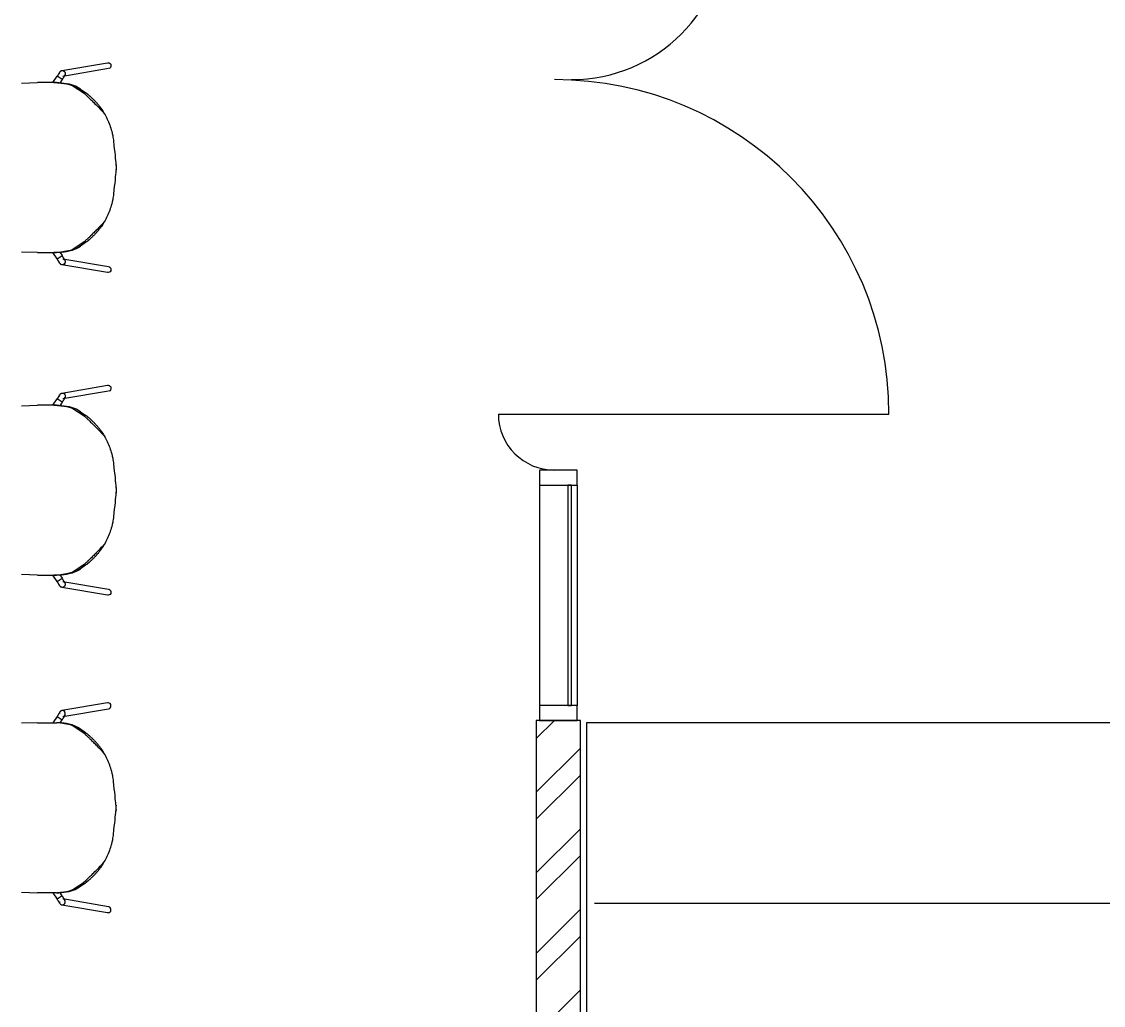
# Model space of a CAD drawing. Extents: x 6433 to 75181, y -2986 to 56414.
# Drawn here: x 31248 to 34142, y 16562 to 19194 of the extents above; entities that cross this region are included whole.
import ezdxf

# ---------------------------------------------------------------- set-up
doc = ezdxf.new("R2010")
doc.units = 0
doc.header["$MEASUREMENT"] = 0
for name, color, linetype in [('A-Door', 160, 'CONTINUOUS'), ('A-Furniture', 252, 'CONTINUOUS'), ('A-Hatch__Brick', 2, 'CONTINUOUS'), ('A-Wall__Brick', 6, 'CONTINUOUS'), ('A-Window', 4, 'CONTINUOUS')]:
    doc.layers.add(name, color=color, linetype=linetype)

msp = doc.modelspace()

# ---------------------------------------------------------------- hatches: boundary and pattern name
at = {"layer": 'A-Hatch__Brick'}
h = msp.add_hatch(dxfattribs=at)
h.set_pattern_fill('ANSI32', color=256, scale=16, style=0)
h.set_pattern_definition([(45, (8381.06, 65736.02), (-107.76307, 107.76307), []), (45, (8452.9, 65736.02), (-107.76307, 107.76307), [])])
h.paths.add_polyline_path([(32742.8, 22300.9), (32742.8, 22418.9), (32624.8, 22418.9), (32624.8, 20125.9), (32742.8, 20125.9), (32742.8, 20163.9), (32662.8, 20163.9), (32662.8, 20963.9), (32742.8, 20963.9), (32742.8, 21615.5)])
h.paths.add_polyline_path([(32742.8, 16589.3), (32742.8, 17323.9), (32624.8, 17323.9), (32624.8, 14883.9), (32742.8, 14883.9), (32742.8, 16417.9)])

# ---------------------------------------------------------------- linework, layer by layer
at = {"layer": 'A-Door'}
msp.add_line((32523.3, 18144.2), (33568.3, 18144.2), dxfattribs=at)
at = {"layer": 'A-Door', "color": 252}
for centre, radius, start, end in [((32718.8, 19454.2), 415, 270, 0), ((32673.3, 18144.2), 895, 0, 90), ((32673.3, 18144.2), 150, 180, 270)]:
    msp.add_arc(centre, radius, start, end, dxfattribs=at)
at = {"layer": 'A-Furniture'}
for p, q in [((31355.9, 19063.7), (31478.1, 19084.4)), ((31331.6, 19031.3), (31342.9, 19048.1)), ((31343.2, 19048.6), (31342.9, 19048.1)), ((31356.2, 19039.2), (31342.9, 19048.1)), ((31343.5, 19049), (31343.2, 19048.6)), ((31343.8, 19049.5), (31343.5, 19049)), ((31344.1, 19050), (31343.8, 19049.5)), ((31344.4, 19050.5), (31344.1, 19050)), ((31344.8, 19051), (31344.4, 19050.5)), ((31345.1, 19051.5), (31344.8, 19051)), ((31345.4, 19051.9), (31345.1, 19051.5)), ((31345.7, 19052.4), (31345.4, 19051.9)), ((31345.9, 19052.8), (31345.7, 19052.4)), ((31346.2, 19053.3), (31345.9, 19052.8)), ((31346.5, 19053.7), (31346.2, 19053.3)), ((31346.8, 19054.2), (31346.5, 19053.7)), ((31347, 19054.6), (31346.8, 19054.2)), ((31347.3, 19055), (31347, 19054.6)), ((31347.5, 19055.4), (31347.3, 19055)), ((31347.8, 19055.8), (31347.5, 19055.4)), ((31348, 19056.1), (31347.8, 19055.8)), ((31348.2, 19056.5), (31348, 19056.1)), ((31348.4, 19056.8), (31348.2, 19056.5)), ((31348.6, 19057.2), (31348.4, 19056.8)), ((31348.8, 19057.5), (31348.6, 19057.2)), ((31349, 19057.8), (31348.8, 19057.5)), ((31349.1, 19058), (31349, 19057.8)), ((31349.3, 19058.3), (31349.1, 19058)), ((31349.4, 19058.5), (31349.3, 19058.3)), ((31349.5, 19058.7), (31349.4, 19058.5)), ((31349.6, 19058.9), (31349.5, 19058.7)), ((31349.7, 19059), (31349.6, 19058.9)), ((31349.8, 19059.2), (31349.7, 19059.2)), ((31349.7, 19059.2), (31349.7, 19059)), ((31349.8, 19059.3), (31349.8, 19059.2)), ((31357.7, 19041.5), (31357.4, 19041)), ((31358, 19042.1), (31357.7, 19041.5)), ((31358.4, 19042.6), (31358, 19042.1)), ((31358.7, 19043.1), (31358.4, 19042.6)), ((31480.8, 19068.6), (31358.5, 19047.9)), ((31359, 19043.5), (31358.7, 19043.1)), ((31359.3, 19044), (31359, 19043.5)), ((31359.6, 19044.5), (31359.3, 19044)), ((31359.9, 19045), (31359.6, 19044.5)), ((31360.2, 19045.5), (31359.9, 19045)), ((31360.5, 19045.9), (31360.2, 19045.5)), ((31360.8, 19046.4), (31360.5, 19045.9)), ((31361.1, 19046.8), (31360.8, 19046.4)), ((31361.3, 19047.2), (31361.1, 19046.8)), ((31361.6, 19047.7), (31361.3, 19047.2)), ((31361.8, 19048.1), (31361.6, 19047.7)), ((31362.1, 19048.5), (31361.8, 19048.1)), ((31362.3, 19048.8), (31362.1, 19048.5)), ((31362.5, 19049.2), (31362.3, 19048.8)), ((31362.7, 19049.6), (31362.5, 19049.2)), ((31362.9, 19049.9), (31362.7, 19049.6)), ((31363.1, 19050.3), (31362.9, 19049.9)), ((31363.3, 19050.6), (31363.1, 19050.3)), ((31363.5, 19050.9), (31363.3, 19050.6)), ((31363.6, 19051.2), (31363.5, 19050.9)), ((31363.8, 19051.5), (31363.6, 19051.2)), ((31364, 19051.8), (31363.8, 19051.5)), ((31364.1, 19052.1), (31364, 19051.8)), ((31364.3, 19052.4), (31364.1, 19052.1)), ((31364.4, 19052.7), (31364.3, 19052.4)), ((31248, 19029.6), (31290.3, 19031.3)), ((31293.5, 19031.3), (31290.3, 19031.3)), ((31334.5, 19031.3), (31293.5, 19031.3)), ((31340.9, 19031.3), (31334.5, 19031.3)), ((31334.5, 19031.3), (31352.6, 19029.7)), ((31340.9, 19031.3), (31347.8, 19031.1)), ((31347.8, 19031.1), (31354.7, 19030.7)), ((31356.2, 19039.2), (31350, 19030)), ((31352.6, 19029.7), (31367.6, 19027.7)), ((31354.7, 19030.7), (31361.6, 19029.9)), ((31356.4, 19039.5), (31356.2, 19039.2)), ((31356.2, 19039.3), (31356.2, 19039.2)), ((31356.7, 19040), (31356.4, 19039.5)), ((31357, 19040.5), (31356.7, 19040)), ((31357.4, 19041), (31357, 19040.5)), ((31361.6, 19029.9), (31368.4, 19028.9)), ((31367.6, 19027.7), (31378.6, 19025.3)), ((31368.4, 19028.9), (31375.2, 19027.5)), ((31375.2, 19027.5), (31383.4, 19025.3)), ((31378.6, 19025.3), (31385.1, 19022.6)), ((31383.4, 19025.3), (31391.2, 19022.3)), ((31385.1, 19022.6), (31414.9, 19002.7)), ((31391.2, 19022.3), (31398.7, 19018.4)), ((31398.7, 19018.4), (31405.8, 19013.8)), ((31405.8, 19013.8), (31418.6, 19004.5)), ((31414.9, 19002.7), (31415.2, 19002.5)), ((31415.2, 19002.5), (31415.5, 19002.3)), ((31418.6, 19004.5), (31419.8, 19003.6)), ((31419.8, 19003.6), (31421.1, 19002.7)), ((31489, 18900.9), (31490.4, 18895.1)), ((31490.4, 18895.1), (31491.6, 18889.3)), ((31493.8, 18874.2), (31494.9, 18864.1)), ((31494.9, 18864.1), (31495.9, 18854.3)), ((31495.9, 18854.3), (31496.9, 18845)), ((31496.9, 18845), (31497.8, 18836.5)), ((31497.8, 18836.5), (31498.6, 18828.8)), ((31498.6, 18828.8), (31499.3, 18822.3)), ((31499.3, 18822.3), (31499.8, 18816.9)), ((31499.8, 18816.9), (31500.3, 18812.8)), ((31500.3, 18812.8), (31500.5, 18810.1)), ((31500.7, 18809.1), (31500.5, 18810.8)), ((31500.5, 18810.1), (31500.7, 18808.9)), ((31499.3, 18785.1), (31498.6, 18778.6)), ((31499.8, 18790.5), (31499.3, 18785.1)), ((31500.3, 18794.6), (31499.8, 18790.5)), ((31500.5, 18797.3), (31500.3, 18794.6)), ((31500.7, 18798.5), (31500.5, 18797.3)), ((31500.5, 18796.6), (31500.7, 18798.3)), ((31500.7, 18808.9), (31500.7, 18809.1)), ((31500.7, 18808.8), (31500.7, 18798.6)), ((31500.7, 18798.3), (31500.7, 18798.5)), ((31495.9, 18753.1), (31494.9, 18743.3)), ((31496.9, 18762.4), (31495.9, 18753.1)), ((31497.8, 18770.9), (31496.9, 18762.4)), ((31498.6, 18778.6), (31497.8, 18770.9)), ((31494.9, 18743.3), (31493.8, 18733.2)), ((31490.4, 18712.2), (31489, 18706.5)), ((31491.6, 18718.1), (31490.4, 18712.2)), ((31367.6, 18579.7), (31352.6, 18577.7)), ((31368.4, 18578.5), (31361.6, 18577.5)), ((31378.6, 18582.1), (31367.6, 18579.7)), ((31375.2, 18579.8), (31368.4, 18578.5)), ((31383.4, 18582.1), (31375.2, 18579.8)), ((31385.1, 18584.8), (31378.6, 18582.1)), ((31391.2, 18585.1), (31383.4, 18582.1)), ((31414.9, 18604.7), (31385.1, 18584.8)), ((31398.7, 18589), (31391.2, 18585.1)), ((31405.8, 18593.6), (31398.7, 18589)), ((31418.6, 18602.9), (31405.8, 18593.6)), ((31415.2, 18604.9), (31414.9, 18604.7)), ((31415.5, 18605.1), (31415.2, 18604.9)), ((31419.8, 18603.8), (31418.6, 18602.9)), ((31421.1, 18604.7), (31419.8, 18603.8)), ((31290.3, 18576.1), (31248, 18577.8)), ((31290.3, 18576.1), (31293.5, 18576.1)), ((31293.5, 18576.1), (31334.5, 18576.1)), ((31342.9, 18559.3), (31331.6, 18576.1)), ((31352.6, 18577.7), (31334.5, 18576.1)), ((31334.5, 18576.1), (31340.9, 18576.1)), ((31347.8, 18576.3), (31340.9, 18576.1)), ((31342.9, 18559.3), (31356.2, 18568.1)), ((31343.2, 18558.8), (31342.9, 18559.3)), ((31343.5, 18558.3), (31343.2, 18558.8)), ((31343.8, 18557.9), (31343.5, 18558.3)), ((31344.1, 18557.4), (31343.8, 18557.9)), ((31344.4, 18556.9), (31344.1, 18557.4)), ((31344.8, 18556.4), (31344.4, 18556.9)), ((31345.1, 18555.9), (31344.8, 18556.4)), ((31345.4, 18555.5), (31345.1, 18555.9)), ((31345.7, 18555), (31345.4, 18555.5)), ((31345.9, 18554.6), (31345.7, 18555)), ((31346.2, 18554.1), (31345.9, 18554.6)), ((31346.5, 18553.7), (31346.2, 18554.1)), ((31346.8, 18553.2), (31346.5, 18553.7)), ((31347, 18552.8), (31346.8, 18553.2)), ((31347.3, 18552.4), (31347, 18552.8)), ((31347.5, 18552), (31347.3, 18552.4)), ((31347.8, 18551.6), (31347.5, 18552)), ((31354.7, 18576.7), (31347.8, 18576.3)), ((31348, 18551.3), (31347.8, 18551.6)), ((31348.2, 18550.9), (31348, 18551.3)), ((31348.4, 18550.6), (31348.2, 18550.9)), ((31348.6, 18550.2), (31348.4, 18550.6)), ((31348.8, 18549.9), (31348.6, 18550.2)), ((31349, 18549.6), (31348.8, 18549.9)), ((31349.1, 18549.4), (31349, 18549.6)), ((31349.3, 18549.1), (31349.1, 18549.4)), ((31350, 18577.4), (31356.2, 18568.1)), ((31361.6, 18577.5), (31354.7, 18576.7)), ((31356.2, 18568.1), (31356.2, 18568.1)), ((31356.4, 18567.9), (31356.2, 18568.1)), ((31356.7, 18567.4), (31356.4, 18567.9)), ((31357, 18566.9), (31356.7, 18567.4)), ((31357.4, 18566.4), (31357, 18566.9)), ((31357.7, 18565.8), (31357.4, 18566.4)), ((31358, 18565.3), (31357.7, 18565.8)), ((31358.4, 18564.8), (31358, 18565.3)), ((31358.7, 18564.3), (31358.4, 18564.8)), ((31358.5, 18559.5), (31480.8, 18538.7)), ((31359, 18563.8), (31358.7, 18564.3)), ((31359.3, 18563.4), (31359, 18563.8)), ((31359.6, 18562.9), (31359.3, 18563.4)), ((31359.9, 18562.4), (31359.6, 18562.9)), ((31360.2, 18561.9), (31359.9, 18562.4)), ((31360.5, 18561.5), (31360.2, 18561.9)), ((31360.8, 18561), (31360.5, 18561.5)), ((31361.1, 18560.6), (31360.8, 18561)), ((31361.3, 18560.2), (31361.1, 18560.6)), ((31361.6, 18559.7), (31361.3, 18560.2)), ((31361.8, 18559.3), (31361.6, 18559.7)), ((31362.1, 18558.9), (31361.8, 18559.3)), ((31362.3, 18558.6), (31362.1, 18558.9)), ((31362.5, 18558.2), (31362.3, 18558.6)), ((31362.7, 18557.8), (31362.5, 18558.2)), ((31362.9, 18557.5), (31362.7, 18557.8)), ((31363.1, 18557.1), (31362.9, 18557.5)), ((31363.3, 18556.8), (31363.1, 18557.1)), ((31363.5, 18556.5), (31363.3, 18556.8)), ((31363.6, 18556.2), (31363.5, 18556.5)), ((31363.8, 18555.9), (31363.6, 18556.2)), ((31364, 18555.6), (31363.8, 18555.9)), ((31364.1, 18555.3), (31364, 18555.6)), ((31364.3, 18555), (31364.1, 18555.3)), ((31364.4, 18554.7), (31364.3, 18555)), ((31349.4, 18548.9), (31349.3, 18549.1)), ((31349.5, 18548.7), (31349.4, 18548.9)), ((31349.6, 18548.5), (31349.5, 18548.7)), ((31349.7, 18548.4), (31349.6, 18548.5)), ((31349.7, 18548.2), (31349.7, 18548.4)), ((31349.8, 18548.2), (31349.7, 18548.2)), ((31349.8, 18548.1), (31349.8, 18548.2)), ((31478.1, 18523), (31355.9, 18543.7)), ((31355.9, 18200.3), (31478.1, 18221.1)), ((31480.8, 18205.3), (31358.5, 18184.6)), ((31331.6, 18167.9), (31342.9, 18184.8)), ((31343.2, 18185.2), (31342.9, 18184.8)), ((31356.2, 18175.9), (31342.9, 18184.8)), ((31343.5, 18185.7), (31343.2, 18185.2)), ((31343.8, 18186.2), (31343.5, 18185.7)), ((31344.1, 18186.7), (31343.8, 18186.2)), ((31344.4, 18187.2), (31344.1, 18186.7)), ((31344.8, 18187.6), (31344.4, 18187.2)), ((31345.1, 18188.1), (31344.8, 18187.6)), ((31345.4, 18188.6), (31345.1, 18188.1)), ((31345.7, 18189), (31345.4, 18188.6)), ((31345.9, 18189.5), (31345.7, 18189)), ((31346.2, 18189.9), (31345.9, 18189.5)), ((31346.5, 18190.4), (31346.2, 18189.9)), ((31346.8, 18190.8), (31346.5, 18190.4)), ((31347, 18191.2), (31346.8, 18190.8)), ((31347.3, 18191.6), (31347, 18191.2)), ((31347.5, 18192), (31347.3, 18191.6)), ((31347.8, 18192.4), (31347.5, 18192)), ((31348, 18192.8), (31347.8, 18192.4)), ((31348.2, 18193.1), (31348, 18192.8)), ((31348.4, 18193.5), (31348.2, 18193.1)), ((31348.6, 18193.8), (31348.4, 18193.5)), ((31348.8, 18194.1), (31348.6, 18193.8)), ((31349, 18194.4), (31348.8, 18194.1)), ((31349.1, 18194.7), (31349, 18194.4)), ((31349.3, 18194.9), (31349.1, 18194.7)), ((31349.4, 18195.2), (31349.3, 18194.9)), ((31349.5, 18195.4), (31349.4, 18195.2)), ((31349.6, 18195.5), (31349.5, 18195.4)), ((31349.7, 18195.7), (31349.6, 18195.5)), ((31349.8, 18195.9), (31349.7, 18195.8)), ((31349.7, 18195.8), (31349.7, 18195.7)), ((31349.8, 18195.9), (31349.8, 18195.9)), ((31356.2, 18175.9), (31350, 18166.6)), ((31356.4, 18176.2), (31356.2, 18175.9)), ((31356.2, 18175.9), (31356.2, 18175.9)), ((31356.7, 18176.7), (31356.4, 18176.2)), ((31357, 18177.2), (31356.7, 18176.7)), ((31357.4, 18177.7), (31357, 18177.2)), ((31357.7, 18178.2), (31357.4, 18177.7)), ((31358, 18178.7), (31357.7, 18178.2)), ((31358.4, 18179.2), (31358, 18178.7)), ((31358.7, 18179.7), (31358.4, 18179.2)), ((31359, 18180.2), (31358.7, 18179.7)), ((31359.3, 18180.7), (31359, 18180.2)), ((31359.6, 18181.2), (31359.3, 18180.7)), ((31359.9, 18181.6), (31359.6, 18181.2)), ((31360.2, 18182.1), (31359.9, 18181.6)), ((31360.5, 18182.6), (31360.2, 18182.1)), ((31360.8, 18183), (31360.5, 18182.6)), ((31361.1, 18183.5), (31360.8, 18183)), ((31361.3, 18183.9), (31361.1, 18183.5)), ((31361.6, 18184.3), (31361.3, 18183.9)), ((31361.8, 18184.7), (31361.6, 18184.3)), ((31362.1, 18185.1), (31361.8, 18184.7)), ((31362.3, 18185.5), (31362.1, 18185.1)), ((31362.5, 18185.9), (31362.3, 18185.5)), ((31362.7, 18186.2), (31362.5, 18185.9)), ((31362.9, 18186.6), (31362.7, 18186.2)), ((31363.1, 18186.9), (31362.9, 18186.6)), ((31363.3, 18187.2), (31363.1, 18186.9)), ((31363.5, 18187.6), (31363.3, 18187.2)), ((31363.6, 18187.9), (31363.5, 18187.6)), ((31363.8, 18188.2), (31363.6, 18187.9)), ((31364, 18188.5), (31363.8, 18188.2)), ((31364.1, 18188.8), (31364, 18188.5)), ((31364.3, 18189.1), (31364.1, 18188.8)), ((31364.4, 18189.4), (31364.3, 18189.1)), ((31248, 18166.3), (31290.3, 18167.9)), ((31293.5, 18167.9), (31290.3, 18167.9)), ((31334.5, 18167.9), (31293.5, 18167.9)), ((31340.9, 18167.9), (31334.5, 18167.9)), ((31334.5, 18167.9), (31352.6, 18166.4)), ((31340.9, 18167.9), (31347.8, 18167.8)), ((31347.8, 18167.8), (31354.7, 18167.3)), ((31352.6, 18166.4), (31367.6, 18164.4)), ((31354.7, 18167.3), (31361.6, 18166.6)), ((31361.6, 18166.6), (31368.4, 18165.5)), ((31367.6, 18164.4), (31378.6, 18161.9)), ((31368.4, 18165.5), (31375.2, 18164.2)), ((31375.2, 18164.2), (31383.4, 18162)), ((31378.6, 18161.9), (31385.1, 18159.3)), ((31383.4, 18162), (31391.2, 18158.9)), ((31385.1, 18159.3), (31414.9, 18139.3)), ((31391.2, 18158.9), (31398.7, 18155.1)), ((31398.7, 18155.1), (31405.8, 18150.5)), ((31405.8, 18150.5), (31418.6, 18141.2)), ((31414.9, 18139.3), (31415.2, 18139.1)), ((31415.2, 18139.1), (31415.5, 18138.9)), ((31418.6, 18141.2), (31419.8, 18140.3)), ((31419.8, 18140.3), (31421.1, 18139.3)), ((31489, 18037.6), (31490.4, 18031.8)), ((31490.4, 18031.8), (31491.6, 18026)), ((31493.8, 18010.8), (31494.9, 18000.7)), ((31494.9, 18000.7), (31495.9, 17990.9)), ((31495.9, 17990.9), (31496.9, 17981.7)), ((31496.9, 17981.7), (31497.8, 17973.1)), ((31497.8, 17973.1), (31498.6, 17965.5)), ((31498.6, 17965.5), (31499.3, 17958.9)), ((31499.3, 17958.9), (31499.8, 17953.5)), ((31499.8, 17953.5), (31500.3, 17949.5)), ((31500.3, 17949.5), (31500.5, 17946.8)), ((31500.7, 17945.8), (31500.5, 17947.4)), ((31500.5, 17946.8), (31500.7, 17945.5)), ((31500.7, 17945.5), (31500.7, 17945.8)), ((31500.7, 17945.4), (31500.7, 17935.3)), ((31498.6, 17915.2), (31497.8, 17907.6)), ((31499.3, 17921.8), (31498.6, 17915.2)), ((31499.8, 17927.2), (31499.3, 17921.8)), ((31500.3, 17931.2), (31499.8, 17927.2)), ((31500.5, 17933.9), (31500.3, 17931.2)), ((31500.7, 17935.2), (31500.5, 17933.9)), ((31500.5, 17933.3), (31500.7, 17934.9)), ((31500.7, 17934.9), (31500.7, 17935.2)), ((31495.9, 17889.8), (31494.9, 17880)), ((31496.9, 17899), (31495.9, 17889.8)), ((31497.8, 17907.6), (31496.9, 17899)), ((31491.6, 17854.7), (31490.4, 17848.9)), ((31494.9, 17880), (31493.8, 17869.9)), ((31490.4, 17848.9), (31489, 17843.1)), ((31414.9, 17741.4), (31385.1, 17721.4)), ((31418.6, 17739.5), (31405.8, 17730.2)), ((31415.2, 17741.6), (31414.9, 17741.4)), ((31415.5, 17741.8), (31415.2, 17741.6)), ((31419.8, 17740.4), (31418.6, 17739.5)), ((31421.1, 17741.4), (31419.8, 17740.4)), ((31290.3, 17712.8), (31248, 17714.4)), ((31290.3, 17712.8), (31293.5, 17712.8)), ((31293.5, 17712.8), (31334.5, 17712.8)), ((31342.9, 17695.9), (31331.6, 17712.8)), ((31352.6, 17714.3), (31334.5, 17712.8)), ((31334.5, 17712.8), (31340.9, 17712.8)), ((31347.8, 17712.9), (31340.9, 17712.8)), ((31354.7, 17713.4), (31347.8, 17712.9)), ((31350, 17714.1), (31356.2, 17704.8)), ((31367.6, 17716.3), (31352.6, 17714.3)), ((31361.6, 17714.1), (31354.7, 17713.4)), ((31368.4, 17715.2), (31361.6, 17714.1)), ((31378.6, 17718.8), (31367.6, 17716.3)), ((31375.2, 17716.5), (31368.4, 17715.2)), ((31383.4, 17718.7), (31375.2, 17716.5)), ((31385.1, 17721.4), (31378.6, 17718.8)), ((31391.2, 17721.8), (31383.4, 17718.7)), ((31398.7, 17725.6), (31391.2, 17721.8)), ((31405.8, 17730.2), (31398.7, 17725.6)), ((31342.9, 17695.9), (31356.2, 17704.8)), ((31343.2, 17695.5), (31342.9, 17695.9)), ((31343.5, 17695), (31343.2, 17695.5)), ((31343.8, 17694.5), (31343.5, 17695)), ((31344.1, 17694), (31343.8, 17694.5)), ((31344.4, 17693.5), (31344.1, 17694)), ((31344.8, 17693.1), (31344.4, 17693.5)), ((31345.1, 17692.6), (31344.8, 17693.1)), ((31345.4, 17692.1), (31345.1, 17692.6)), ((31345.7, 17691.7), (31345.4, 17692.1)), ((31345.9, 17691.2), (31345.7, 17691.7)), ((31346.2, 17690.8), (31345.9, 17691.2)), ((31346.5, 17690.3), (31346.2, 17690.8)), ((31346.8, 17689.9), (31346.5, 17690.3)), ((31347, 17689.5), (31346.8, 17689.9)), ((31347.3, 17689.1), (31347, 17689.5)), ((31347.5, 17688.7), (31347.3, 17689.1)), ((31347.8, 17688.3), (31347.5, 17688.7)), ((31348, 17687.9), (31347.8, 17688.3)), ((31348.2, 17687.6), (31348, 17687.9)), ((31348.4, 17687.2), (31348.2, 17687.6)), ((31348.6, 17686.9), (31348.4, 17687.2)), ((31348.8, 17686.6), (31348.6, 17686.9)), ((31349, 17686.3), (31348.8, 17686.6)), ((31349.1, 17686), (31349, 17686.3)), ((31349.3, 17685.8), (31349.1, 17686)), ((31349.4, 17685.5), (31349.3, 17685.8)), ((31349.5, 17685.3), (31349.4, 17685.5)), ((31349.6, 17685.2), (31349.5, 17685.3)), ((31349.7, 17685), (31349.6, 17685.2)), ((31349.7, 17684.9), (31349.7, 17685)), ((31349.8, 17684.8), (31349.7, 17684.9)), ((31349.8, 17684.8), (31349.8, 17684.8)), ((31356.2, 17704.8), (31356.2, 17704.8)), ((31356.4, 17704.5), (31356.2, 17704.8)), ((31356.7, 17704), (31356.4, 17704.5)), ((31357, 17703.5), (31356.7, 17704)), ((31357.4, 17703), (31357, 17703.5)), ((31357.7, 17702.5), (31357.4, 17703)), ((31358, 17702), (31357.7, 17702.5)), ((31358.4, 17701.5), (31358, 17702)), ((31358.7, 17701), (31358.4, 17701.5)), ((31358.5, 17696.1), (31480.8, 17675.4)), ((31359, 17700.5), (31358.7, 17701)), ((31359.3, 17700), (31359, 17700.5)), ((31359.6, 17699.5), (31359.3, 17700)), ((31359.9, 17699.1), (31359.6, 17699.5)), ((31360.2, 17698.6), (31359.9, 17699.1)), ((31360.5, 17698.1), (31360.2, 17698.6)), ((31360.8, 17697.7), (31360.5, 17698.1)), ((31361.1, 17697.2), (31360.8, 17697.7)), ((31361.3, 17696.8), (31361.1, 17697.2)), ((31361.6, 17696.4), (31361.3, 17696.8)), ((31361.8, 17696), (31361.6, 17696.4)), ((31362.1, 17695.6), (31361.8, 17696)), ((31362.3, 17695.2), (31362.1, 17695.6)), ((31362.5, 17694.8), (31362.3, 17695.2)), ((31362.7, 17694.5), (31362.5, 17694.8)), ((31362.9, 17694.1), (31362.7, 17694.5)), ((31363.1, 17693.8), (31362.9, 17694.1)), ((31363.3, 17693.4), (31363.1, 17693.8)), ((31363.5, 17693.1), (31363.3, 17693.4)), ((31363.6, 17692.8), (31363.5, 17693.1)), ((31363.8, 17692.5), (31363.6, 17692.8)), ((31364, 17692.2), (31363.8, 17692.5)), ((31364.1, 17691.9), (31364, 17692.2)), ((31364.3, 17691.6), (31364.1, 17691.9)), ((31364.4, 17691.3), (31364.3, 17691.6)), ((31478.1, 17659.6), (31355.9, 17680.4)), ((31478.1, 17371.3), (31355.9, 17350.6)), ((31342.9, 17335), (31331.6, 17318.2)), ((31343.2, 17335.4), (31342.9, 17335)), ((31342.9, 17335), (31356.2, 17326.1)), ((31343.5, 17335.9), (31343.2, 17335.4)), ((31343.8, 17336.4), (31343.5, 17335.9)), ((31344.1, 17336.9), (31343.8, 17336.4)), ((31344.4, 17337.4), (31344.1, 17336.9)), ((31344.8, 17337.9), (31344.4, 17337.4)), ((31345.1, 17338.3), (31344.8, 17337.9)), ((31345.4, 17338.8), (31345.1, 17338.3)), ((31345.7, 17339.3), (31345.4, 17338.8)), ((31345.9, 17339.7), (31345.7, 17339.3)), ((31346.2, 17340.2), (31345.9, 17339.7)), ((31346.5, 17340.6), (31346.2, 17340.2)), ((31346.8, 17341), (31346.5, 17340.6)), ((31347, 17341.5), (31346.8, 17341)), ((31347.3, 17341.9), (31347, 17341.5)), ((31347.5, 17342.3), (31347.3, 17341.9)), ((31347.8, 17342.6), (31347.5, 17342.3)), ((31348, 17343), (31347.8, 17342.6)), ((31348.2, 17343.4), (31348, 17343)), ((31348.4, 17343.7), (31348.2, 17343.4)), ((31348.6, 17344), (31348.4, 17343.7)), ((31348.8, 17344.4), (31348.6, 17344)), ((31349, 17344.6), (31348.8, 17344.4)), ((31349.1, 17344.9), (31349, 17344.6)), ((31349.3, 17345.2), (31349.1, 17344.9)), ((31349.4, 17345.4), (31349.3, 17345.2)), ((31349.5, 17345.6), (31349.4, 17345.4)), ((31349.6, 17345.8), (31349.5, 17345.6)), ((31349.7, 17345.9), (31349.6, 17345.8)), ((31349.8, 17346.1), (31349.7, 17346)), ((31349.7, 17346), (31349.7, 17345.9)), ((31349.8, 17346.1), (31349.8, 17346.1)), ((31358.5, 17334.8), (31480.8, 17355.5)), ((31361.3, 17334.1), (31361.1, 17333.7)), ((31361.6, 17334.5), (31361.3, 17334.1)), ((31361.8, 17334.9), (31361.6, 17334.5)), ((31362.1, 17335.3), (31361.8, 17334.9)), ((31362.3, 17335.7), (31362.1, 17335.3)), ((31362.5, 17336.1), (31362.3, 17335.7)), ((31362.7, 17336.5), (31362.5, 17336.1)), ((31362.9, 17336.8), (31362.7, 17336.5)), ((31363.1, 17337.2), (31362.9, 17336.8)), ((31363.3, 17337.5), (31363.1, 17337.2)), ((31363.5, 17337.8), (31363.3, 17337.5)), ((31363.6, 17338.1), (31363.5, 17337.8)), ((31363.8, 17338.4), (31363.6, 17338.1)), ((31364, 17338.7), (31363.8, 17338.4)), ((31364.1, 17339), (31364, 17338.7)), ((31364.3, 17339.3), (31364.1, 17339)), ((31364.4, 17339.6), (31364.3, 17339.3)), ((31290.3, 17318.2), (31248, 17316.5)), ((31290.3, 17318.2), (31293.5, 17318.2)), ((31293.5, 17318.2), (31334.5, 17318.2)), ((31334.5, 17318.2), (31340.9, 17318.2)), ((31352.6, 17316.6), (31334.5, 17318.2)), ((31347.8, 17318), (31340.9, 17318.2)), ((31354.7, 17317.6), (31347.8, 17318)), ((31350, 17316.8), (31356.2, 17326.1)), ((31367.6, 17314.6), (31352.6, 17316.6)), ((31361.6, 17316.8), (31354.7, 17317.6)), ((31356.4, 17326.4), (31356.2, 17326.1)), ((31356.2, 17326.1), (31356.2, 17326.1)), ((31356.7, 17326.9), (31356.4, 17326.4)), ((31357, 17327.4), (31356.7, 17326.9)), ((31357.4, 17327.9), (31357, 17327.4)), ((31357.7, 17328.4), (31357.4, 17327.9)), ((31358, 17328.9), (31357.7, 17328.4)), ((31358.4, 17329.4), (31358, 17328.9)), ((31358.7, 17329.9), (31358.4, 17329.4)), ((31359, 17330.4), (31358.7, 17329.9)), ((31359.3, 17330.9), (31359, 17330.4)), ((31359.6, 17331.4), (31359.3, 17330.9)), ((31359.9, 17331.9), (31359.6, 17331.4)), ((31360.2, 17332.3), (31359.9, 17331.9)), ((31360.5, 17332.8), (31360.2, 17332.3)), ((31360.8, 17333.2), (31360.5, 17332.8)), ((31361.1, 17333.7), (31360.8, 17333.2)), ((31368.4, 17315.8), (31361.6, 17316.8)), ((31378.6, 17312.2), (31367.6, 17314.6)), ((31375.2, 17314.4), (31368.4, 17315.8)), ((31383.4, 17312.2), (31375.2, 17314.4)), ((31385.1, 17309.5), (31378.6, 17312.2)), ((31391.2, 17309.1), (31383.4, 17312.2)), ((31414.9, 17289.6), (31385.1, 17309.5)), ((31398.7, 17305.3), (31391.2, 17309.1)), ((31405.8, 17300.7), (31398.7, 17305.3)), ((35098.8, 17317.9), (32758.8, 17317.9)), ((32758.8, 17317.9), (32758.8, 16437.9)), ((31418.6, 17291.4), (31405.8, 17300.7)), ((31415.2, 17289.4), (31414.9, 17289.6)), ((31415.5, 17289.1), (31415.2, 17289.4)), ((31419.8, 17290.5), (31418.6, 17291.4)), ((31421.1, 17289.6), (31419.8, 17290.5)), ((31490.4, 17182), (31489, 17187.8)), ((31491.6, 17176.2), (31490.4, 17182)), ((31494.9, 17150.9), (31493.8, 17161.1)), ((31495.9, 17141.1), (31494.9, 17150.9)), ((31496.9, 17131.9), (31495.9, 17141.1)), ((31497.8, 17123.4), (31496.9, 17131.9)), ((31498.6, 17115.7), (31497.8, 17123.4)), ((31499.3, 17109.1), (31498.6, 17115.7)), ((31499.8, 17103.8), (31499.3, 17109.1)), ((31500.3, 17099.7), (31499.8, 17103.8)), ((31499.3, 17072), (31499.8, 17077.4)), ((31499.8, 17077.4), (31500.3, 17081.5)), ((31500.5, 17097), (31500.3, 17099.7)), ((31500.3, 17081.5), (31500.5, 17084.2)), ((31500.5, 17097.7), (31500.7, 17096)), ((31500.7, 17095.8), (31500.5, 17097)), ((31500.5, 17084.2), (31500.7, 17085.4)), ((31500.7, 17085.2), (31500.5, 17083.5)), ((31500.7, 17096), (31500.7, 17095.8)), ((31500.7, 17085.5), (31500.7, 17095.7)), ((31500.7, 17085.4), (31500.7, 17085.2)), ((31495.9, 17040), (31496.9, 17049.3)), ((31496.9, 17049.3), (31497.8, 17057.8)), ((31497.8, 17057.8), (31498.6, 17065.4)), ((31498.6, 17065.4), (31499.3, 17072)), ((31493.8, 17020.1), (31494.9, 17030.2)), ((31494.9, 17030.2), (31495.9, 17040)), ((31489, 16993.3), (31490.4, 16999.1)), ((31490.4, 16999.1), (31491.6, 17005)), ((31378.6, 16869), (31385.1, 16871.7)), ((31383.4, 16869), (31391.2, 16872)), ((31385.1, 16871.7), (31414.9, 16891.6)), ((31391.2, 16872), (31398.7, 16875.9)), ((31398.7, 16875.9), (31405.8, 16880.5)), ((31405.8, 16880.5), (31418.6, 16889.8)), ((31414.9, 16891.6), (31415.2, 16891.8)), ((31415.2, 16891.8), (31415.5, 16892)), ((31418.6, 16889.8), (31419.8, 16890.7)), ((31419.8, 16890.7), (31421.1, 16891.6)), ((31248, 16864.7), (31290.3, 16863)), ((31293.5, 16863), (31290.3, 16863)), ((31334.5, 16863), (31293.5, 16863)), ((31331.6, 16863), (31342.9, 16846.2)), ((31334.5, 16863), (31352.6, 16864.5)), ((31340.9, 16863), (31334.5, 16863)), ((31340.9, 16863), (31347.8, 16863.2)), ((31356.2, 16855), (31342.9, 16846.2)), ((31343.2, 16845.7), (31342.9, 16846.2)), ((31343.5, 16845.2), (31343.2, 16845.7)), ((31343.8, 16844.7), (31343.5, 16845.2)), ((31344.1, 16844.3), (31343.8, 16844.7)), ((31344.4, 16843.8), (31344.1, 16844.3)), ((31344.8, 16843.3), (31344.4, 16843.8)), ((31345.1, 16842.8), (31344.8, 16843.3)), ((31345.4, 16842.4), (31345.1, 16842.8)), ((31345.7, 16841.9), (31345.4, 16842.4)), ((31345.9, 16841.4), (31345.7, 16841.9)), ((31347.8, 16863.2), (31354.7, 16863.6)), ((31356.2, 16855), (31350, 16864.3)), ((31352.6, 16864.5), (31367.6, 16866.6)), ((31354.7, 16863.6), (31361.6, 16864.3)), ((31356.2, 16855), (31356.2, 16855)), ((31356.4, 16854.8), (31356.2, 16855)), ((31356.7, 16854.3), (31356.4, 16854.8)), ((31357, 16853.7), (31356.7, 16854.3)), ((31357.4, 16853.2), (31357, 16853.7)), ((31357.7, 16852.7), (31357.4, 16853.2)), ((31358, 16852.2), (31357.7, 16852.7)), ((31358.4, 16851.7), (31358, 16852.2)), ((31358.7, 16851.2), (31358.4, 16851.7)), ((31480.8, 16825.6), (31358.5, 16846.4)), ((31359, 16850.7), (31358.7, 16851.2)), ((31359.3, 16850.2), (31359, 16850.7)), ((31359.6, 16849.8), (31359.3, 16850.2)), ((31359.9, 16849.3), (31359.6, 16849.8)), ((31360.2, 16848.8), (31359.9, 16849.3)), ((31360.5, 16848.4), (31360.2, 16848.8)), ((31360.8, 16847.9), (31360.5, 16848.4)), ((31361.1, 16847.5), (31360.8, 16847.9)), ((31361.3, 16847), (31361.1, 16847.5)), ((31361.6, 16846.6), (31361.3, 16847)), ((31361.6, 16864.3), (31368.4, 16865.4)), ((31361.8, 16846.2), (31361.6, 16846.6)), ((31362.1, 16845.8), (31361.8, 16846.2)), ((31362.3, 16845.4), (31362.1, 16845.8)), ((31362.5, 16845.1), (31362.3, 16845.4)), ((31362.7, 16844.7), (31362.5, 16845.1)), ((31362.9, 16844.3), (31362.7, 16844.7)), ((31363.1, 16844), (31362.9, 16844.3)), ((31363.3, 16843.7), (31363.1, 16844)), ((31363.5, 16843.4), (31363.3, 16843.7)), ((31363.6, 16843.1), (31363.5, 16843.4)), ((31363.8, 16842.8), (31363.6, 16843.1)), ((31364, 16842.5), (31363.8, 16842.8)), ((31364.1, 16842.2), (31364, 16842.5)), ((31364.3, 16841.9), (31364.1, 16842.2)), ((31364.4, 16841.5), (31364.3, 16841.9)), ((31367.6, 16866.6), (31378.6, 16869)), ((31368.4, 16865.4), (31375.2, 16866.7)), ((31375.2, 16866.7), (31383.4, 16869)), ((31346.2, 16841), (31345.9, 16841.4)), ((31346.5, 16840.6), (31346.2, 16841)), ((31346.8, 16840.1), (31346.5, 16840.6)), ((31347, 16839.7), (31346.8, 16840.1)), ((31347.3, 16839.3), (31347, 16839.7)), ((31347.5, 16838.9), (31347.3, 16839.3)), ((31347.8, 16838.5), (31347.5, 16838.9)), ((31348, 16838.1), (31347.8, 16838.5)), ((31348.2, 16837.8), (31348, 16838.1)), ((31348.4, 16837.4), (31348.2, 16837.8)), ((31348.6, 16837.1), (31348.4, 16837.4)), ((31348.8, 16836.8), (31348.6, 16837.1)), ((31349, 16836.5), (31348.8, 16836.8)), ((31349.1, 16836.2), (31349, 16836.5)), ((31349.3, 16836), (31349.1, 16836.2)), ((31349.4, 16835.8), (31349.3, 16836)), ((31349.5, 16835.6), (31349.4, 16835.8)), ((31349.6, 16835.4), (31349.5, 16835.6)), ((31349.7, 16835.2), (31349.6, 16835.4)), ((31349.7, 16835.1), (31349.7, 16835.2)), ((31349.8, 16835), (31349.7, 16835.1)), ((31349.8, 16835), (31349.8, 16835)), ((31355.9, 16830.6), (31478.1, 16809.9)), ((39637.8, 16833.9), (32780.8, 16833.9))]:
    msp.add_line(p, q, dxfattribs=at)
at = {"layer": 'A-Furniture', "extrusion": (0, 0, -1)}
for centre, major_axis, start_param, end_param in [((31479.4, 19076.5), (1.34, -7.89), 3.054216, 3.316016), ((31479.4, 19076.5), (1.34, -7.89), 3.316016, 6.195809), ((31357.1, 19056), (7.31, -3.25), 2.530618, 3.054216), ((31357.2, 19055.8), (1.34, -7.89), 1.745219, 2.007019), ((31357.1, 19056), (7.31, -3.25), 3.316016, 5.148612), ((31357.2, 19055.8), (1.34, -7.89), 2.530618, 3.316016), ((31357.2, 19055.8), (1.34, -7.89), 3.316016, 5.93401), ((31357.2, 18551.6), (1.34, 7.89), 4.276166, 4.537966), ((31357.2, 18551.6), (1.34, 7.89), 0.087376, 2.967169), ((31357.1, 18551.4), (7.31, 3.25), 1.134574, 2.967169), ((31357.2, 18551.6), (1.34, 7.89), 2.967169, 4.014367), ((31479.4, 18530.9), (1.34, 7.89), 2.967169, 3.228969), ((31479.4, 18530.9), (1.34, 7.89), 0.087376, 2.967169), ((31479.4, 18213.2), (1.34, -7.89), 3.054216, 3.316016), ((31479.4, 18213.2), (1.34, -7.89), 3.316016, 6.195809), ((31357.1, 18192.6), (7.31, -3.25), 2.530618, 3.054216), ((31357.2, 18192.5), (1.34, -7.89), 1.745219, 2.007019), ((31357.1, 18192.6), (7.31, -3.25), 3.316016, 5.148612), ((31357.2, 18192.5), (1.34, -7.89), 2.530618, 3.316016), ((31357.2, 18192.5), (1.34, -7.89), 3.316016, 5.93401), ((31357.1, 17688), (7.31, 3.25), 3.490768, 3.529749), ((31357.2, 17688.2), (1.34, 7.89), 4.481531, 4.537966), ((31357.1, 17688), (7.31, 3.25), 1.134574, 2.967169), ((31357.2, 17688.2), (1.34, 7.89), 2.967169, 4.014367), ((31357.2, 17688.2), (1.34, 7.89), 0.087376, 2.967169), ((31479.4, 17667.5), (1.34, 7.89), 2.967169, 3.228969), ((31479.4, 17667.5), (1.34, 7.89), 0.087376, 2.967169)]:
    msp.add_ellipse(centre, major_axis=major_axis, ratio=0.962568, start_param=start_param, end_param=end_param, dxfattribs=at)
at = {"layer": 'A-Furniture'}
for centre, major_axis, start_param, end_param in [((31479.4, 17363.4), (1.34, -7.89), 2.967169, 3.228969), ((31479.4, 17363.4), (1.34, -7.89), 0.087376, 2.967169), ((31357.1, 17342.9), (7.31, -3.25), 3.490768, 3.529749), ((31357.2, 17342.7), (1.34, -7.89), 4.481531, 4.537966), ((31357.1, 17342.9), (7.31, -3.25), 1.134574, 2.967169), ((31357.2, 17342.7), (1.34, -7.89), 2.967169, 4.014367), ((31357.2, 17342.7), (1.34, -7.89), 0.087376, 2.967169), ((31357.2, 16838.5), (1.34, 7.89), 3.316016, 5.93401), ((31357.1, 16838.3), (7.31, 3.25), 2.530618, 3.054216), ((31357.2, 16838.5), (1.34, 7.89), 1.745219, 2.007019), ((31357.1, 16838.3), (7.31, 3.25), 3.316016, 5.148612), ((31357.2, 16838.5), (1.34, 7.89), 2.530618, 3.316016), ((31479.4, 16817.7), (1.34, 7.89), 3.316016, 6.195809), ((31479.4, 16817.7), (1.34, 7.89), 3.054216, 3.316016)]:
    msp.add_ellipse(centre, major_axis=major_axis, ratio=0.962568, start_param=start_param, end_param=end_param, dxfattribs=at)
for points in [[(31398.5, 19018.5), (31397.3, 19019.2), (31396.1, 19019.9), (31394.8, 19020.5)], [(31405.8, 19013.8), (31404.1, 19015.1), (31402.3, 19016.2), (31400.5, 19017.4)], [(31469.1, 18948.9), (31472, 18944), (31477.4, 18933.9), (31484.1, 18917.7), (31487.5, 18906.6), (31489, 18900.9)], [(31491.6, 18889.3), (31492.1, 18886.8), (31492.9, 18881.8), (31493.6, 18876.7), (31493.8, 18874.2)], [(31493.8, 18733.2), (31493.6, 18730.7), (31492.9, 18725.6), (31492.1, 18720.6), (31491.6, 18718.1)], [(31489, 18706.5), (31487.5, 18700.8), (31484.1, 18689.7), (31477.4, 18673.5), (31472, 18663.4), (31469.1, 18658.5)], [(31394.8, 18586.9), (31396.1, 18587.5), (31397.3, 18588.2), (31398.5, 18588.9)], [(31400.5, 18590), (31402.3, 18591.2), (31404.1, 18592.3), (31405.8, 18593.6)], [(31398.5, 18155.2), (31397.3, 18155.9), (31396.1, 18156.5), (31394.8, 18157.2)], [(31405.8, 18150.5), (31404.1, 18151.7), (31402.3, 18152.9), (31400.5, 18154)], [(31469.1, 18085.6), (31472, 18080.6), (31477.4, 18070.5), (31484.1, 18054.4), (31487.5, 18043.3), (31489, 18037.6)], [(31491.6, 18026), (31492.1, 18023.5), (31492.9, 18018.4), (31493.6, 18013.4), (31493.8, 18010.8)], [(31493.8, 17869.9), (31493.6, 17867.3), (31492.9, 17862.3), (31492.1, 17857.2), (31491.6, 17854.7)], [(31489, 17843.1), (31487.5, 17837.4), (31484.1, 17826.3), (31477.4, 17810.2), (31472, 17800.1), (31469.1, 17795.1)], [(31394.8, 17723.5), (31396.1, 17724.2), (31397.3, 17724.8), (31398.5, 17725.5)], [(31400.5, 17726.7), (31402.3, 17727.8), (31404.1, 17729), (31405.8, 17730.2)], [(31394.8, 17307.4), (31396.1, 17306.8), (31397.3, 17306.1), (31398.5, 17305.4)], [(31400.5, 17304.2), (31402.3, 17303.1), (31404.1, 17301.9), (31405.8, 17300.7)], [(31489, 17187.8), (31487.5, 17193.5), (31484.1, 17204.6), (31477.4, 17220.7), (31472, 17230.9), (31469.1, 17235.8)], [(31493.8, 17161.1), (31493.6, 17163.6), (31492.9, 17168.7), (31492.1, 17173.7), (31491.6, 17176.2)], [(31491.6, 17005), (31492.1, 17007.5), (31492.9, 17012.5), (31493.6, 17017.5), (31493.8, 17020.1)], [(31469.1, 16945.4), (31472, 16950.3), (31477.4, 16960.4), (31484.1, 16976.5), (31487.5, 16987.7), (31489, 16993.3)], [(31398.5, 16875.7), (31397.3, 16875.1), (31396.1, 16874.4), (31394.8, 16873.8)], [(31405.8, 16880.5), (31404.1, 16879.2), (31402.3, 16878), (31400.5, 16876.9)]]:
    msp.add_open_spline(points, degree=3, dxfattribs=at)
for points, knots in [([(31415.5, 19002.3), (31416.5, 19001.4), (31419.1, 18999.1), (31424, 18994.4), (31428.6, 18989.9), (31433.7, 18985), (31442, 18976.8), (31454.3, 18964.4), (31464.2, 18954.2), (31469.1, 18948.9)], [0, 0, 0, 0, 0.142857, 0.285714, 0.357143, 0.428571, 0.571429, 0.785714, 1, 1, 1, 1]), ([(31428.9, 18996.5), (31428.3, 18997), (31427.1, 18998), (31424.9, 18999.7), (31422.4, 19001.7), (31420.2, 19003.3), (31418.6, 19004.5)], [0, 0, 0, 0, 0.333333, 0.5, 0.666667, 1, 1, 1, 1]), ([(31421.1, 19002.7), (31421.7, 19002.3), (31422.7, 19001.5), (31424.4, 19000.2), (31425.8, 18999), (31427.5, 18997.6), (31429.3, 18996.1), (31431.2, 18994.5), (31433.2, 18992.7), (31435.3, 18990.8), (31437.5, 18988.8), (31439.7, 18986.6), (31442, 18984.4), (31444.2, 18982), (31446.5, 18979.5), (31448.9, 18976.9), (31451.2, 18974.2), (31453.5, 18971.4), (31456.6, 18967.5), (31461.9, 18960.4), (31466.3, 18953.6), (31469.1, 18948.9)], [0, 0, 0, 0, 0.083333, 0.125, 0.166667, 0.208333, 0.25, 0.291667, 0.333333, 0.375, 0.416667, 0.458333, 0.5, 0.541667, 0.583333, 0.625, 0.666667, 0.708333, 0.75, 0.833333, 1, 1, 1, 1]), ([(31469.1, 18658.5), (31462.5, 18651.4), (31452.7, 18641.4), (31440.6, 18629.2), (31433, 18621.7), (31428.2, 18617), (31425.6, 18614.5), (31424, 18613), (31422.1, 18611.2), (31420, 18609.2), (31417.6, 18607), (31416.2, 18605.8), (31415.5, 18605.1)], [0, 0, 0, 0, 0.285714, 0.428571, 0.571429, 0.678571, 0.705357, 0.732143, 0.785714, 0.839286, 0.892857, 1, 1, 1, 1]), ([(31469.1, 18658.5), (31466.3, 18653.8), (31461.9, 18647), (31456.6, 18639.9), (31453.5, 18636), (31451.2, 18633.2), (31448.9, 18630.5), (31446.5, 18627.9), (31444.2, 18625.4), (31442, 18623), (31439.7, 18620.8), (31437.5, 18618.6), (31435.3, 18616.6), (31433.2, 18614.7), (31431.2, 18612.9), (31429.3, 18611.3), (31427.5, 18609.8), (31425.8, 18608.4), (31424.4, 18607.2), (31422.7, 18605.9), (31421.7, 18605.1), (31421.1, 18604.7)], [0, 0, 0, 0, 0.166667, 0.25, 0.291667, 0.333333, 0.375, 0.416667, 0.458333, 0.5, 0.541667, 0.583333, 0.625, 0.666667, 0.708333, 0.75, 0.791667, 0.833333, 0.875, 0.916667, 1, 1, 1, 1]), ([(31418.6, 18602.9), (31420.2, 18604.1), (31422.4, 18605.7), (31424.9, 18607.7), (31427.1, 18609.4), (31428.3, 18610.4), (31428.9, 18610.9)], [0, 0, 0, 0, 0.333333, 0.5, 0.666667, 1, 1, 1, 1]), ([(31415.5, 18138.9), (31416.5, 18138.1), (31419.1, 18135.7), (31424, 18131.1), (31428.6, 18126.6), (31433.7, 18121.7), (31442, 18113.4), (31454.3, 18101), (31464.2, 18090.9), (31469.1, 18085.6)], [0, 0, 0, 0, 0.142857, 0.285714, 0.357143, 0.428571, 0.571429, 0.785714, 1, 1, 1, 1]), ([(31428.9, 18133.1), (31428.3, 18133.6), (31427.1, 18134.6), (31424.9, 18136.4), (31422.4, 18138.3), (31420.2, 18140), (31418.6, 18141.2)], [0, 0, 0, 0, 0.333333, 0.5, 0.666667, 1, 1, 1, 1]), ([(31421.1, 18139.3), (31421.7, 18139), (31422.7, 18138.2), (31424.4, 18136.8), (31425.8, 18135.6), (31427.5, 18134.3), (31429.3, 18132.8), (31431.2, 18131.1), (31433.2, 18129.3), (31435.3, 18127.4), (31437.5, 18125.4), (31439.7, 18123.3), (31442, 18121), (31444.2, 18118.6), (31446.5, 18116.1), (31448.9, 18113.6), (31451.2, 18110.9), (31453.5, 18108.1), (31456.6, 18104.2), (31461.9, 18097), (31466.3, 18090.3), (31469.1, 18085.6)], [0, 0, 0, 0, 0.083333, 0.125, 0.166667, 0.208333, 0.25, 0.291667, 0.333333, 0.375, 0.416667, 0.458333, 0.5, 0.541667, 0.583333, 0.625, 0.666667, 0.708333, 0.75, 0.833333, 1, 1, 1, 1]), ([(31469.1, 17795.1), (31462.5, 17788.1), (31452.7, 17778), (31440.6, 17765.9), (31433, 17758.3), (31428.2, 17753.7), (31425.6, 17751.2), (31424, 17749.6), (31422.1, 17747.8), (31420, 17745.8), (31417.6, 17743.7), (31416.2, 17742.4), (31415.5, 17741.8)], [0, 0, 0, 0, 0.285714, 0.428571, 0.571429, 0.678571, 0.705357, 0.732143, 0.785714, 0.839286, 0.892857, 1, 1, 1, 1]), ([(31469.1, 17795.1), (31466.3, 17790.4), (31461.9, 17783.7), (31456.6, 17776.5), (31453.5, 17772.6), (31451.2, 17769.8), (31448.9, 17767.1), (31446.5, 17764.6), (31444.2, 17762.1), (31442, 17759.7), (31439.7, 17757.4), (31437.5, 17755.3), (31435.3, 17753.3), (31433.2, 17751.4), (31431.2, 17749.6), (31429.3, 17747.9), (31427.5, 17746.4), (31425.8, 17745.1), (31424.4, 17743.9), (31422.7, 17742.5), (31421.7, 17741.7), (31421.1, 17741.4)], [0, 0, 0, 0, 0.166667, 0.25, 0.291667, 0.333333, 0.375, 0.416667, 0.458333, 0.5, 0.541667, 0.583333, 0.625, 0.666667, 0.708333, 0.75, 0.791667, 0.833333, 0.875, 0.916667, 1, 1, 1, 1]), ([(31418.6, 17739.5), (31420.2, 17740.7), (31422.4, 17742.3), (31424.9, 17744.3), (31427.1, 17746.1), (31428.3, 17747.1), (31428.9, 17747.6)], [0, 0, 0, 0, 0.333333, 0.5, 0.666667, 1, 1, 1, 1]), ([(31469.1, 17235.8), (31462.5, 17242.9), (31452.7, 17252.9), (31440.6, 17265), (31433, 17272.6), (31428.2, 17277.3), (31425.6, 17279.7), (31424, 17281.3), (31422.1, 17283.1), (31420, 17285.1), (31417.6, 17287.3), (31416.2, 17288.5), (31415.5, 17289.1)], [0, 0, 0, 0, 0.285714, 0.428571, 0.571429, 0.678571, 0.705357, 0.732143, 0.785714, 0.839286, 0.892857, 1, 1, 1, 1]), ([(31418.6, 17291.4), (31420.2, 17290.2), (31422.4, 17288.6), (31424.9, 17286.6), (31427.1, 17284.8), (31428.3, 17283.9), (31428.9, 17283.4)], [0, 0, 0, 0, 0.333333, 0.5, 0.666667, 1, 1, 1, 1]), ([(31469.1, 17235.8), (31466.3, 17240.5), (31461.9, 17247.3), (31456.6, 17254.4), (31453.5, 17258.3), (31451.2, 17261.1), (31448.9, 17263.8), (31446.5, 17266.4), (31444.2, 17268.9), (31442, 17271.2), (31439.7, 17273.5), (31437.5, 17275.6), (31435.3, 17277.7), (31433.2, 17279.6), (31431.2, 17281.4), (31429.3, 17283), (31427.5, 17284.5), (31425.8, 17285.9), (31424.4, 17287.1), (31422.7, 17288.4), (31421.7, 17289.2), (31421.1, 17289.6)], [0, 0, 0, 0, 0.166667, 0.25, 0.291667, 0.333333, 0.375, 0.416667, 0.458333, 0.5, 0.541667, 0.583333, 0.625, 0.666667, 0.708333, 0.75, 0.791667, 0.833333, 0.875, 0.916667, 1, 1, 1, 1]), ([(31415.5, 16892), (31416.5, 16892.9), (31419.1, 16895.2), (31424, 16899.9), (31428.6, 16904.3), (31433.7, 16909.3), (31442, 16917.5), (31454.3, 16929.9), (31464.2, 16940.1), (31469.1, 16945.4)], [0, 0, 0, 0, 0.142857, 0.285714, 0.357143, 0.428571, 0.571429, 0.785714, 1, 1, 1, 1]), ([(31421.1, 16891.6), (31421.7, 16892), (31422.7, 16892.7), (31424.4, 16894.1), (31425.8, 16895.3), (31427.5, 16896.7), (31429.3, 16898.2), (31431.2, 16899.8), (31433.2, 16901.6), (31435.3, 16903.5), (31437.5, 16905.5), (31439.7, 16907.7), (31442, 16909.9), (31444.2, 16912.3), (31446.5, 16914.8), (31448.9, 16917.4), (31451.2, 16920.1), (31453.5, 16922.9), (31456.6, 16926.7), (31461.9, 16933.9), (31466.3, 16940.6), (31469.1, 16945.4)], [0, 0, 0, 0, 0.083333, 0.125, 0.166667, 0.208333, 0.25, 0.291667, 0.333333, 0.375, 0.416667, 0.458333, 0.5, 0.541667, 0.583333, 0.625, 0.666667, 0.708333, 0.75, 0.833333, 1, 1, 1, 1]), ([(31428.9, 16897.8), (31428.3, 16897.3), (31427.1, 16896.3), (31424.9, 16894.6), (31422.4, 16892.6), (31420.2, 16890.9), (31418.6, 16889.8)], [0, 0, 0, 0, 0.333333, 0.5, 0.666667, 1, 1, 1, 1])]:
    msp.add_open_spline(points, degree=3, knots=knots, dxfattribs=at)
at = {"layer": 'A-Wall__Brick'}
for p, q in [((32624.8, 17323.9), (32624.8, 13835.9)), ((32742.8, 17323.9), (32624.8, 17323.9)), ((32742.8, 16417.9), (32742.8, 17323.9))]:
    msp.add_line(p, q, dxfattribs=at)
at = {"layer": 'A-Window', "extrusion": (0, 0, -1)}
for p, q in [((32733.8, 17994.2), (32633.8, 17994.2)), ((32633.8, 17994.2), (32633.8, 17954.2)), ((32733.8, 17954.2), (32733.8, 17994.2)), ((32633.8, 17954.2), (32733.8, 17954.2))]:
    msp.add_line(p, q, dxfattribs=at)
at = {"layer": 'A-Window'}
for p, q in [((32633.8, 17954.2), (32633.8, 17363.9)), ((32718.8, 17954.2), (32708.8, 17954.2)), ((32708.8, 17954.2), (32708.8, 17363.9)), ((32718.8, 17363.9), (32718.8, 17954.2)), ((32733.8, 17954.2), (32733.8, 17363.9)), ((32733.8, 17363.9), (32633.8, 17363.9)), ((32633.8, 17363.9), (32633.8, 17323.9)), ((32708.8, 17363.9), (32718.8, 17363.9)), ((32733.8, 17323.9), (32733.8, 17363.9)), ((32633.8, 17323.9), (32733.8, 17323.9))]:
    msp.add_line(p, q, dxfattribs=at)

doc.saveas('drawing.dxf')
